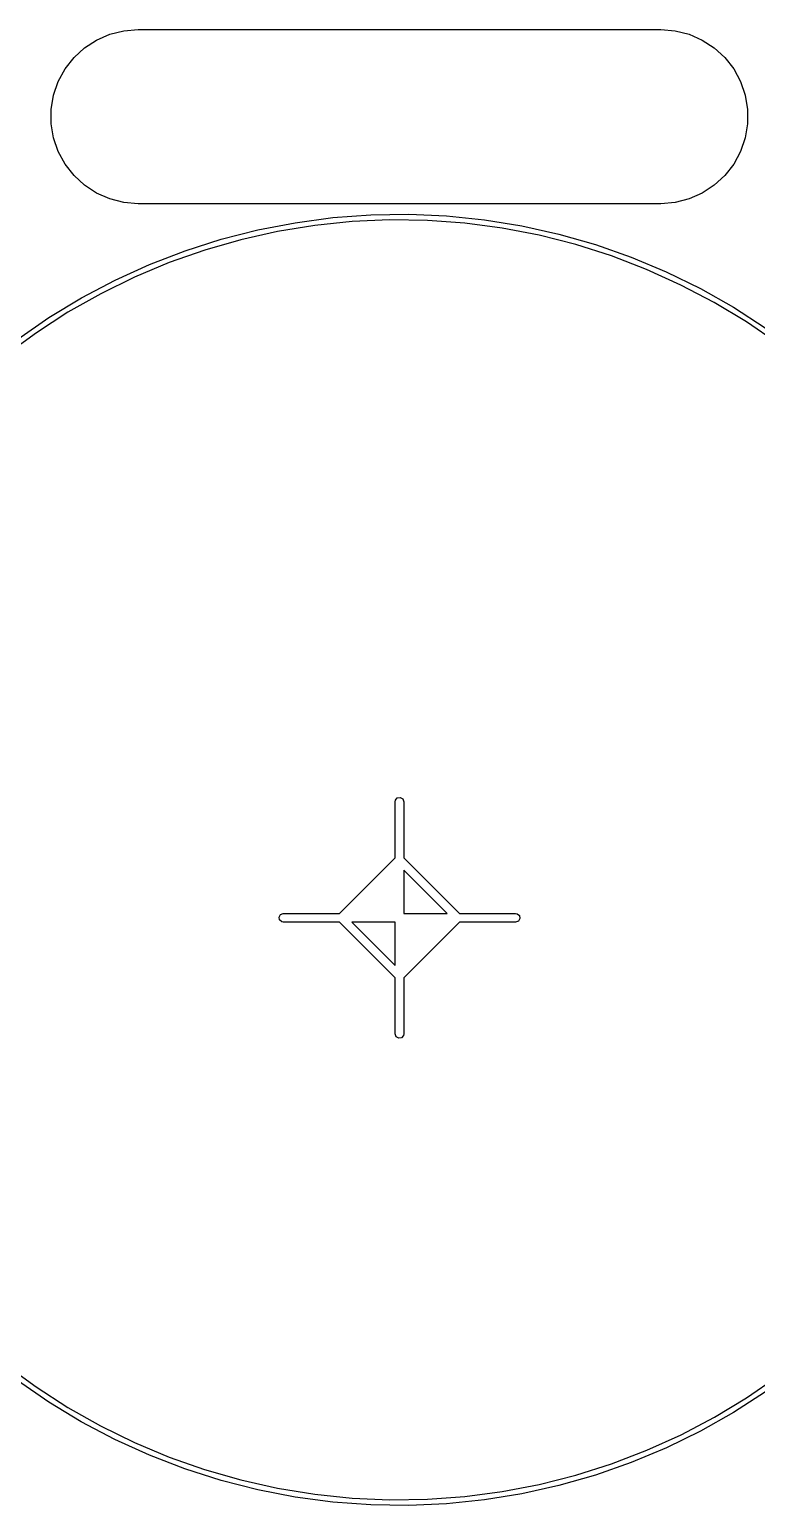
# Model space of a CAD drawing. Extents: x 101.3 to 159.9, y -98.9 to -67.7.
# Drawn here: x 123.63 to 136.15, y -93.12 to -67.7 of the extents above; entities that cross this region are included whole.
import ezdxf

# ---------------------------------------------------------------- set-up
doc = ezdxf.new("R2010")
doc.units = 0
doc.layers.add('BLACK', color=7, linetype='CONTINUOUS')

msp = doc.modelspace()

# ---------------------------------------------------------------- linework, layer by layer
at = {"layer": 'BLACK', "linetype": 'CONTINUOUS'}
for p, q in [((124.786079, -67.880789), (125.012951, -67.781274)), ((125.012951, -67.781274), (125.253108, -67.720458)), ((125.253108, -67.720458), (125.5, -67.7)), ((125.5, -67.7), (134.5, -67.7)), ((134.5, -67.7), (134.746892, -67.720458)), ((134.746892, -67.720458), (134.987049, -67.781274)), ((134.987049, -67.781274), (135.213921, -67.880789)), ((124.396414, -68.184078), (124.578681, -68.016289)), ((124.578681, -68.016289), (124.786079, -67.880789)), ((135.213921, -67.880789), (135.421319, -68.016289)), ((135.421319, -68.016289), (135.603586, -68.184078)), ((124.12634, -68.597457), (124.24425, -68.379578)), ((124.24425, -68.379578), (124.396414, -68.184078)), ((135.603586, -68.184078), (135.75575, -68.379578)), ((135.75575, -68.379578), (135.87366, -68.597457)), ((124.0459, -68.831772), (124.12634, -68.597457)), ((135.87366, -68.597457), (135.9541, -68.831772)), ((124.005123, -69.076131), (124.0459, -68.831772)), ((135.9541, -68.831772), (135.994877, -69.076131)), ((124.005123, -69.323869), (124.005123, -69.076131)), ((135.994877, -69.076131), (135.994877, -69.323869)), ((124.0459, -69.568228), (124.005123, -69.323869)), ((135.994877, -69.323869), (135.9541, -69.568228)), ((124.12634, -69.802543), (124.0459, -69.568228)), ((135.9541, -69.568228), (135.87366, -69.802543)), ((124.24425, -70.020422), (124.12634, -69.802543)), ((135.87366, -69.802543), (135.75575, -70.020422)), ((124.396414, -70.215922), (124.24425, -70.020422)), ((135.75575, -70.020422), (135.603586, -70.215922)), ((124.578681, -70.383711), (124.396414, -70.215922)), ((124.786079, -70.519211), (124.578681, -70.383711)), ((135.421319, -70.383711), (135.213921, -70.519211)), ((135.603586, -70.215922), (135.421319, -70.383711)), ((125.012951, -70.618726), (124.786079, -70.519211)), ((125.253108, -70.679542), (125.012951, -70.618726)), ((134.987049, -70.618726), (134.746892, -70.679542)), ((135.213921, -70.519211), (134.987049, -70.618726)), ((125.5, -70.7), (125.253108, -70.679542)), ((134.5, -70.7), (125.5, -70.7)), ((128.853309, -70.940516), (129.505195, -70.892243)), ((129.505195, -70.892243), (130.158791, -70.882362)), ((130.158791, -70.882362), (130.811838, -70.910906)), ((130.811838, -70.910906), (131.462079, -70.977776)), ((134.746892, -70.679542), (134.5, -70.7)), ((126.930368, -71.313352), (127.563667, -71.151435)), ((127.902047, -71.179586), (127.269818, -71.32157)), ((127.563667, -71.151435), (128.205387, -71.027012)), ((128.541528, -71.075), (127.902047, -71.179586)), ((128.205387, -71.027012), (128.853309, -70.940516)), ((129.18605, -71.008174), (128.541528, -71.075)), ((129.833384, -70.979337), (129.18605, -71.008174)), ((130.481295, -70.988591), (129.833384, -70.979337)), ((131.127542, -71.035903), (130.481295, -70.988591)), ((131.769892, -71.12111), (131.127542, -71.035903)), ((131.462079, -70.977776), (132.107267, -71.082742)), ((132.406125, -71.243917), (131.769892, -71.12111)), ((132.107267, -71.082742), (132.745172, -71.225441)), ((126.307678, -71.512205), (126.930368, -71.313352)), ((127.269818, -71.32157), (126.647024, -71.500461)), ((133.034042, -71.403899), (132.406125, -71.243917)), ((132.745172, -71.225441), (133.373588, -71.405379)), ((133.651473, -71.600504), (133.034042, -71.403899)), ((133.373588, -71.405379), (133.990345, -71.621935)), ((125.69775, -71.747306), (126.307678, -71.512205)), ((126.647024, -71.500461), (126.035819, -71.715641)), ((134.256283, -71.833052), (133.651473, -71.600504)), ((133.990345, -71.621935), (134.59331, -71.87436)), ((125.102691, -72.017843), (125.69775, -71.747306)), ((126.035819, -71.715641), (125.438316, -71.966367)), ((134.846382, -72.10074), (134.256283, -71.833052)), ((134.59331, -71.87436), (135.180399, -72.161781)), ((124.524559, -72.322881), (125.102691, -72.017843)), ((125.438316, -71.966367), (124.856578, -72.251771)), ((135.419731, -72.402642), (134.846382, -72.10074)), ((135.180399, -72.161781), (135.749584, -72.483206)), ((123.965351, -72.661365), (124.524559, -72.322881)), ((124.856578, -72.251771), (124.292618, -72.570867)), ((135.974348, -72.737715), (135.419731, -72.402642)), ((123.427, -73.032126), (123.965351, -72.661365)), ((124.292618, -72.570867), (123.748383, -72.922552)), ((135.749584, -72.483206), (136.298897, -72.837523)), ((123.748383, -72.922552), (123.225756, -73.305612)), ((136.508316, -73.1048), (135.974348, -72.737715)), ((129.925, -81), (129.929523, -80.974348)), ((129.925, -81.968934), (129.925, -81)), ((129.929523, -80.974348), (129.9625, -80.935048)), ((129.9625, -80.935048), (130.013024, -80.926139)), ((130.013024, -80.926139), (130.057453, -80.951791)), ((130.057453, -80.951791), (130.075, -81)), ((130.075, -81), (130.075, -81.968934)), ((128.968934, -82.925), (129.925, -81.968934)), ((130.075, -81.968934), (131.031066, -82.925)), ((130.818934, -82.925), (130.075, -82.181066)), ((130.075, -82.181066), (130.075, -82.925)), ((127.926139, -82.986976), (127.951791, -82.942547)), ((127.935048, -83.0375), (127.926139, -82.986976)), ((127.974348, -83.070477), (127.935048, -83.0375)), ((127.951791, -82.942547), (128, -82.925)), ((128, -83.075), (127.974348, -83.070477)), ((128, -82.925), (128.968934, -82.925)), ((128.968934, -83.075), (128, -83.075)), ((129.925, -84.031066), (128.968934, -83.075)), ((129.181066, -83.075), (129.925, -83.818934)), ((129.925, -83.075), (129.181066, -83.075)), ((129.925, -83.818934), (129.925, -83.075)), ((130.075, -82.925), (130.818934, -82.925)), ((131.031066, -83.075), (130.075, -84.031066)), ((131.031066, -82.925), (132, -82.925)), ((132, -83.075), (131.031066, -83.075)), ((132, -82.925), (132.025652, -82.929523)), ((132.048209, -83.057453), (132, -83.075)), ((132.025652, -82.929523), (132.064952, -82.9625)), ((132.073861, -83.013024), (132.048209, -83.057453)), ((132.064952, -82.9625), (132.073861, -83.013024)), ((129.925, -85), (129.925, -84.031066)), ((130.075, -84.031066), (130.075, -85)), ((129.942547, -85.048209), (129.925, -85)), ((129.986976, -85.073861), (129.942547, -85.048209)), ((130.0375, -85.064952), (129.986976, -85.073861)), ((130.070477, -85.025652), (130.0375, -85.064952)), ((130.075, -85), (130.070477, -85.025652)), ((123.222979, -90.697952), (123.74582, -91.081168)), ((123.962899, -91.342427), (123.42433, -90.971516)), ((135.976796, -91.266083), (136.510983, -90.898847)), ((123.74582, -91.081168), (124.290278, -91.432998)), ((136.301454, -91.166199), (135.751918, -91.52066)), ((124.522334, -91.681049), (123.962899, -91.342427)), ((124.290278, -91.432998), (124.854469, -91.752225)), ((135.421951, -91.601293), (135.976796, -91.266083)), ((125.100701, -91.986211), (124.522334, -91.681049)), ((124.854469, -91.752225), (125.436445, -92.037746)), ((134.848367, -91.903318), (135.421951, -91.601293)), ((135.751918, -91.52066), (135.182502, -91.842216)), ((125.696002, -92.256858), (125.100701, -91.986211)), ((134.258026, -92.171116), (134.848367, -91.903318)), ((135.182502, -91.842216), (134.595174, -92.129754)), ((125.436445, -92.037746), (126.034194, -92.288574)), ((126.306178, -92.492055), (125.696002, -92.256858)), ((133.652968, -92.403759), (134.258026, -92.171116)), ((134.595174, -92.129754), (133.991964, -92.382281)), ((126.034194, -92.288574), (126.645649, -92.503843)), ((126.929121, -92.690989), (126.306178, -92.492055)), ((126.645649, -92.503843), (127.268698, -92.682807)), ((133.035285, -92.600445), (133.652968, -92.403759)), ((133.991964, -92.382281), (133.374957, -92.598924)), ((127.562677, -92.852972), (126.929121, -92.690989)), ((127.268698, -92.682807), (127.901187, -92.824849)), ((131.770617, -92.883349), (132.407111, -92.760492)), ((132.746285, -92.778936), (132.108122, -92.921692)), ((132.407111, -92.760492), (133.035285, -92.600445)), ((133.374957, -92.598924), (132.746285, -92.778936)), ((128.204657, -92.977444), (127.562677, -92.852972)), ((127.901187, -92.824849), (128.540929, -92.929478)), ((128.852843, -93.063976), (128.204657, -92.977444)), ((128.540929, -92.929478), (129.185715, -92.996332)), ((129.185715, -92.996332), (129.833315, -93.02518)), ((129.833315, -93.02518), (130.481491, -93.015922)), ((130.481491, -93.015922), (131.128004, -92.968591)), ((131.462672, -93.026701), (130.812167, -93.093598)), ((131.128004, -92.968591), (131.770617, -92.883349)), ((132.108122, -92.921692), (131.462672, -93.026701)), ((129.504993, -93.112268), (128.852843, -93.063976)), ((130.158855, -93.122154), (129.504993, -93.112268)), ((130.812167, -93.093598), (130.158855, -93.122154))]:
    msp.add_line(p, q, dxfattribs=at)

doc.saveas('drawing.dxf')
